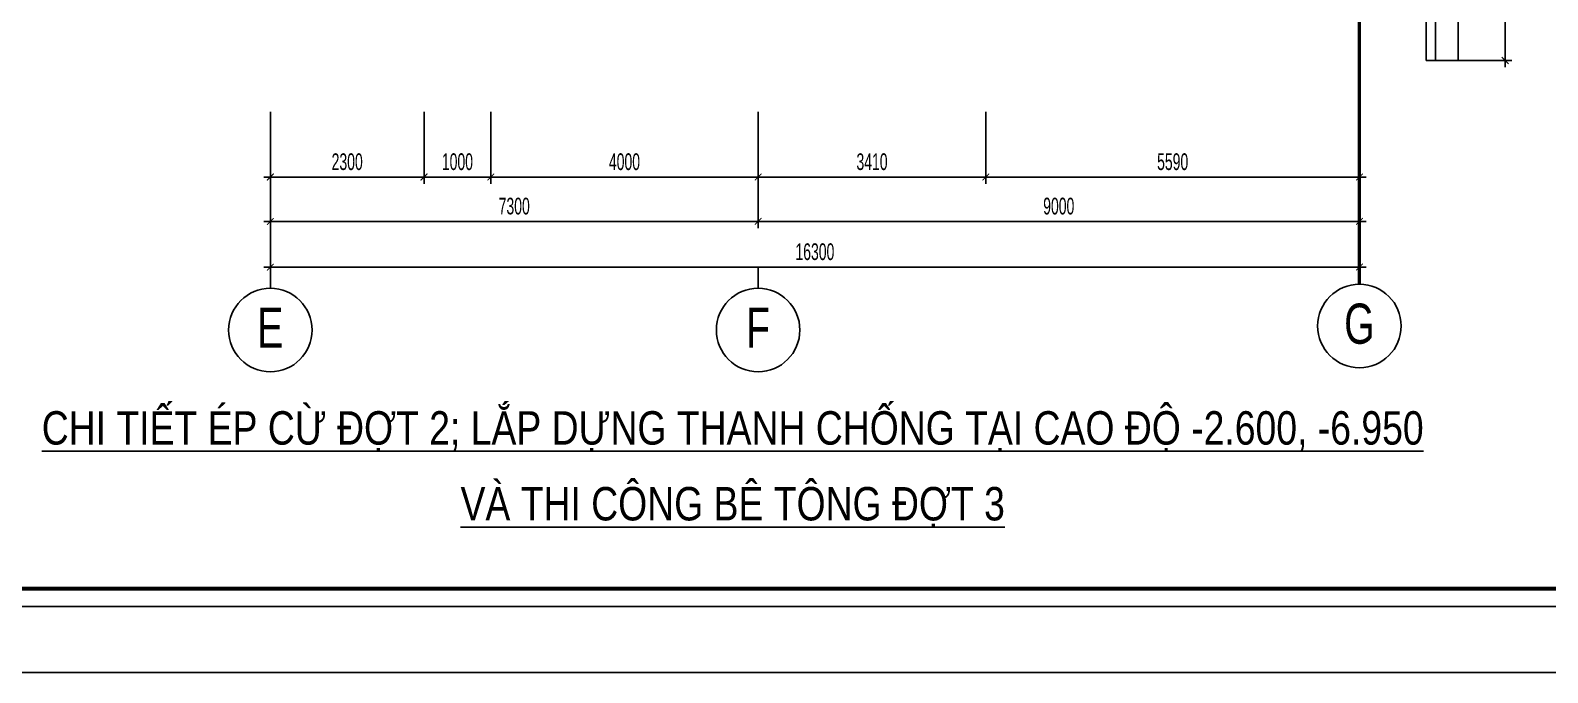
# Model space of a CAD drawing. Extents: x 71 to 3057337, y -14 to 345257.
# Drawn here: x 2984424 to 3029843, y 24497 to 43712 of the extents above; entities that cross this region are included whole.
import ezdxf
from ezdxf.enums import TextEntityAlignment as Align

# ---------------------------------------------------------------- set-up
doc = ezdxf.new("R2010")
doc.units = 0
doc.header["$LTSCALE"] = 1000
doc.header["$MEASUREMENT"] = 0
doc.header["$PDMODE"] = 3
doc.linetypes.add('DASHED2', pattern=[0.375, 0.25, -0.125])
doc.linetypes.add('HIDDEN', pattern=[0.375, 0.25, -0.125])
doc.layers.get('0').update_dxf_attribs({"linetype": 'CONTINUOUS'})
doc.layers.get('Defpoints').update_dxf_attribs({"linetype": 'CONTINUOUS'})
for name, color, linetype in [('CDC-KHUNGTEN', 7, 'CONTINUOUS'), ('CDC.02.DIM', 1, 'CONTINUOUS'), ('CDC.05.STEEL', 4, 'CONTINUOUS'), ('CDC.06.TEXT', 2, 'CONTINUOUS'), ('CDC.16.BIGTEXT', 6, 'CONTINUOUS'), ('CHI', 1, 'CONTINUOUS'), ('hiddend', 146, 'HIDDEN')]:
    doc.layers.add(name, color=color, linetype=linetype)
doc.styles.add('ARIAL', font='arial.ttf', dxfattribs={"width": 0.6})
doc.dimstyles.new('D-25', dxfattribs={"dimtxt": 500, "dimasz": 200, "dimexe": 200, "dimexo": 0, "dimgap": 200, "dimtad": 1, "dimdec": 0, "dimlfac": 0.5, "dimzin": 13, "dimdsep": 46, "dimtxsty": 'ARIAL', "dimblk": 'ARCHTICK', "dimcen": 0, "dimdle": 200, "dimclrd": 1, "dimclre": 1, "dimclrt": 2, "dimadec": 0, "dimazin": 0, "dimtfac": 1, "dimtdec": 0, "dimtix": 1, "dimtmove": 2, "dimatfit": 3, "dimldrblk": 'ARCHTICK', "dimfxl": 1, "dimtolj": 1, "dimtzin": 13, "dimarcsym": 0})

# ---------------------------------------------------------------- blocks, each defined once
blk = doc.blocks.new('_ARCHTICK')
at = {"color": 0, "linetype": 'ByBlock', "const_width": 0.15}
blk.add_lwpolyline([(-0.5, -0.5), (0.5, 0.5)], dxfattribs=at)
blk = doc.blocks.new('*D187')
at = {"layer": 'CDC.02.DIM', "color": 1, "lineweight": -2, "transparency": 16777216}
for p, q in [((2991608, 41275), (2991608, 37797)), ((3006208, 41275), (3006208, 37797)), ((3006408, 37997), (2991408, 37997))]:
    blk.add_line(p, q, dxfattribs=at)
at = {"layer": 'Defpoints', "color": 0, "transparency": 16777216}
for p in [(2991608, 41275), (3006208, 41275), (2991608, 37997)]:
    blk.add_point(p, dxfattribs=at)
at = {"layer": 'CDC.02.DIM', "color": 1, "lineweight": -2, "transparency": 16777216, "xscale": 200, "yscale": 200, "zscale": 200, "rotation": 180}
blk.add_blockref('_ARCHTICK', (2991608, 37997), dxfattribs=at)
at = {"layer": 'CDC.02.DIM', "color": 1, "lineweight": -2, "transparency": 16777216, "xscale": 200, "yscale": 200, "zscale": 200}
blk.add_blockref('_ARCHTICK', (3006208, 37997), dxfattribs=at)
at = {"layer": 'CDC.02.DIM', "color": 2, "transparency": 16777216, "insert": (2998908, 38452), "char_height": 500, "attachment_point": 5, "style": 'ARIAL'}
blk.add_mtext('\\A1;7300', dxfattribs=at)
blk = doc.blocks.new('*D188')
at = {"layer": 'CDC.02.DIM', "color": 1, "lineweight": -2, "transparency": 16777216}
for p, q in [((3006208, 41275), (3006208, 37797)), ((3024208, 41275), (3024208, 37797)), ((3006008, 37997), (3024408, 37997))]:
    blk.add_line(p, q, dxfattribs=at)
at = {"layer": 'Defpoints', "color": 0, "transparency": 16777216}
for p in [(3006208, 41275), (3024208, 41275), (3024208, 37997)]:
    blk.add_point(p, dxfattribs=at)
at = {"layer": 'CDC.02.DIM', "color": 1, "lineweight": -2, "transparency": 16777216, "xscale": 200, "yscale": 200, "zscale": 200, "rotation": 180}
blk.add_blockref('_ARCHTICK', (3006208, 37997), dxfattribs=at)
at = {"layer": 'CDC.02.DIM', "color": 1, "lineweight": -2, "transparency": 16777216, "xscale": 200, "yscale": 200, "zscale": 200}
blk.add_blockref('_ARCHTICK', (3024208, 37997), dxfattribs=at)
at = {"layer": 'CDC.02.DIM', "color": 2, "transparency": 16777216, "insert": (3015208, 38452), "char_height": 500, "attachment_point": 5, "style": 'ARIAL'}
blk.add_mtext('\\A1;9000', dxfattribs=at)
blk = doc.blocks.new('C')
at = {"layer": 'CHI'}
blk.add_line((0, 0), (0, 300), dxfattribs=at)
blk.add_circle((0, 925), 625, dxfattribs=at)
blk = doc.blocks.new('*D195')
at = {"layer": 'CDC.02.DIM', "color": 1, "lineweight": -2, "transparency": 16777216}
for p, q in [((3013028, 41275), (3013028, 39125)), ((3024208, 41275), (3024208, 39125)), ((3024408, 39325), (3012828, 39325))]:
    blk.add_line(p, q, dxfattribs=at)
at = {"layer": 'Defpoints', "color": 0, "transparency": 16777216}
for p in [(3013028, 41275), (3024208, 41275), (3013028, 39325)]:
    blk.add_point(p, dxfattribs=at)
at = {"layer": 'CDC.02.DIM', "color": 1, "lineweight": -2, "transparency": 16777216, "xscale": 200, "yscale": 200, "zscale": 200, "rotation": 180}
blk.add_blockref('_ARCHTICK', (3013028, 39325), dxfattribs=at)
at = {"layer": 'CDC.02.DIM', "color": 1, "lineweight": -2, "transparency": 16777216, "xscale": 200, "yscale": 200, "zscale": 200}
blk.add_blockref('_ARCHTICK', (3024208, 39325), dxfattribs=at)
at = {"layer": 'CDC.02.DIM', "color": 2, "transparency": 16777216, "insert": (3018618, 39780), "char_height": 500, "attachment_point": 5, "style": 'ARIAL'}
blk.add_mtext('\\A1;5590', dxfattribs=at)
blk = doc.blocks.new('*D196')
at = {"layer": 'CDC.02.DIM', "color": 1, "lineweight": -2, "transparency": 16777216}
for p, q in [((3006208, 41275), (3006208, 39125)), ((3013028, 41275), (3013028, 39125)), ((3013228, 39325), (3006008, 39325))]:
    blk.add_line(p, q, dxfattribs=at)
at = {"layer": 'Defpoints', "color": 0, "transparency": 16777216}
for p in [(3006208, 41275), (3013028, 41275), (3006208, 39325)]:
    blk.add_point(p, dxfattribs=at)
at = {"layer": 'CDC.02.DIM', "color": 1, "lineweight": -2, "transparency": 16777216, "xscale": 200, "yscale": 200, "zscale": 200, "rotation": 180}
blk.add_blockref('_ARCHTICK', (3006208, 39325), dxfattribs=at)
at = {"layer": 'CDC.02.DIM', "color": 1, "lineweight": -2, "transparency": 16777216, "xscale": 200, "yscale": 200, "zscale": 200}
blk.add_blockref('_ARCHTICK', (3013028, 39325), dxfattribs=at)
at = {"layer": 'CDC.02.DIM', "color": 2, "transparency": 16777216, "insert": (3009618, 39780), "char_height": 500, "attachment_point": 5, "style": 'ARIAL'}
blk.add_mtext('\\A1;3410', dxfattribs=at)
blk = doc.blocks.new('*D197')
at = {"layer": 'CDC.02.DIM', "color": 1, "lineweight": -2, "transparency": 16777216}
for p, q in [((2998208, 41275), (2998208, 39125)), ((3006208, 41275), (3006208, 39125)), ((3006408, 39325), (2998008, 39325))]:
    blk.add_line(p, q, dxfattribs=at)
at = {"layer": 'Defpoints', "color": 0, "transparency": 16777216}
for p in [(2998208, 41275), (3006208, 41275), (2998208, 39325)]:
    blk.add_point(p, dxfattribs=at)
at = {"layer": 'CDC.02.DIM', "color": 1, "lineweight": -2, "transparency": 16777216, "xscale": 200, "yscale": 200, "zscale": 200, "rotation": 180}
blk.add_blockref('_ARCHTICK', (2998208, 39325), dxfattribs=at)
at = {"layer": 'CDC.02.DIM', "color": 1, "lineweight": -2, "transparency": 16777216, "xscale": 200, "yscale": 200, "zscale": 200}
blk.add_blockref('_ARCHTICK', (3006208, 39325), dxfattribs=at)
at = {"layer": 'CDC.02.DIM', "color": 2, "transparency": 16777216, "insert": (3002208, 39780), "char_height": 500, "attachment_point": 5, "style": 'ARIAL'}
blk.add_mtext('\\A1;4000', dxfattribs=at)
blk = doc.blocks.new('*D198')
at = {"layer": 'CDC.02.DIM', "color": 1, "lineweight": -2, "transparency": 16777216}
for p, q in [((2996208, 41275), (2996208, 39125)), ((2998208, 41275), (2998208, 39125)), ((2998408, 39325), (2996008, 39325))]:
    blk.add_line(p, q, dxfattribs=at)
at = {"layer": 'Defpoints', "color": 0, "transparency": 16777216}
for p in [(2996208, 41275), (2998208, 41275), (2996208, 39325)]:
    blk.add_point(p, dxfattribs=at)
at = {"layer": 'CDC.02.DIM', "color": 1, "lineweight": -2, "transparency": 16777216, "xscale": 200, "yscale": 200, "zscale": 200, "rotation": 180}
blk.add_blockref('_ARCHTICK', (2996208, 39325), dxfattribs=at)
at = {"layer": 'CDC.02.DIM', "color": 1, "lineweight": -2, "transparency": 16777216, "xscale": 200, "yscale": 200, "zscale": 200}
blk.add_blockref('_ARCHTICK', (2998208, 39325), dxfattribs=at)
at = {"layer": 'CDC.02.DIM', "color": 2, "transparency": 16777216, "insert": (2997208, 39780), "char_height": 500, "attachment_point": 5, "style": 'ARIAL'}
blk.add_mtext('\\A1;1000', dxfattribs=at)
blk = doc.blocks.new('*D199')
at = {"layer": 'CDC.02.DIM', "color": 1, "lineweight": -2, "transparency": 16777216}
for p, q in [((2991608, 41275), (2991608, 39125)), ((2996208, 41275), (2996208, 39125)), ((2996408, 39325), (2991408, 39325))]:
    blk.add_line(p, q, dxfattribs=at)
at = {"layer": 'Defpoints', "color": 0, "transparency": 16777216}
for p in [(2991608, 41275), (2996208, 41275), (2991608, 39325)]:
    blk.add_point(p, dxfattribs=at)
at = {"layer": 'CDC.02.DIM', "color": 1, "lineweight": -2, "transparency": 16777216, "xscale": 200, "yscale": 200, "zscale": 200, "rotation": 180}
blk.add_blockref('_ARCHTICK', (2991608, 39325), dxfattribs=at)
at = {"layer": 'CDC.02.DIM', "color": 1, "lineweight": -2, "transparency": 16777216, "xscale": 200, "yscale": 200, "zscale": 200}
blk.add_blockref('_ARCHTICK', (2996208, 39325), dxfattribs=at)
at = {"layer": 'CDC.02.DIM', "color": 2, "transparency": 16777216, "insert": (2993908, 39780), "char_height": 500, "attachment_point": 5, "style": 'ARIAL'}
blk.add_mtext('\\A1;2300', dxfattribs=at)
blk = doc.blocks.new('*D203')
at = {"layer": 'CDC.02.DIM', "color": 1, "lineweight": -2, "transparency": 16777216}
for p, q in [((2991608, 41275), (2991608, 36431)), ((3024208, 41275), (3024208, 36431)), ((2991408, 36631), (3024408, 36631))]:
    blk.add_line(p, q, dxfattribs=at)
at = {"layer": 'Defpoints', "color": 0, "transparency": 16777216}
for p in [(2991608, 41275), (3024208, 41275), (3024208, 36631)]:
    blk.add_point(p, dxfattribs=at)
at = {"layer": 'CDC.02.DIM', "color": 1, "lineweight": -2, "transparency": 16777216, "xscale": 200, "yscale": 200, "zscale": 200, "rotation": 180}
blk.add_blockref('_ARCHTICK', (2991608, 36631), dxfattribs=at)
at = {"layer": 'CDC.02.DIM', "color": 1, "lineweight": -2, "transparency": 16777216, "xscale": 200, "yscale": 200, "zscale": 200}
blk.add_blockref('_ARCHTICK', (3024208, 36631), dxfattribs=at)
at = {"layer": 'CDC.02.DIM', "color": 2, "transparency": 16777216, "insert": (3007908, 37087), "char_height": 500, "attachment_point": 5, "style": 'ARIAL'}
blk.add_mtext('\\A1;16300', dxfattribs=at)
blk = doc.blocks.new('*D209')
at = {"layer": 'CDC.02.DIM', "color": 1, "lineweight": -2, "transparency": 16777216}
for p, q in [((3027159, 49711), (3028771, 49711)), ((3028571, 49911), (3028571, 42611)), ((3027159, 42811), (3028771, 42811))]:
    blk.add_line(p, q, dxfattribs=at)
at = {"layer": 'Defpoints', "color": 0, "transparency": 16777216}
for p in [(3027159, 49711), (3027159, 42811), (3028571, 42811)]:
    blk.add_point(p, dxfattribs=at)
at = {"layer": 'CDC.02.DIM', "color": 1, "lineweight": -2, "transparency": 16777216, "xscale": 200, "yscale": 200, "zscale": 200}
for p, rotation in [((3028571, 49711), 90), ((3028571, 42811), 270)]:
    blk.add_blockref('_ARCHTICK', p, dxfattribs=dict(at, rotation=rotation))
at = {"layer": 'CDC.02.DIM', "color": 2, "transparency": 16777216, "insert": (3028116, 46261), "char_height": 500, "attachment_point": 5, "rotation": 90, "style": 'ARIAL'}
blk.add_mtext('\\A1;3450', dxfattribs=at)
blk = doc.blocks.new('KHUNG TEN')
at = {"layer": 'CDC-KHUNGTEN', "color": 8}
blk.add_lwpolyline([(75096, 1100), (83000, 1100), (83000, 58300), (3000, 58300), (3000, 1100), (75096, 1100)], dxfattribs=at)
at = {"layer": 'CDC-KHUNGTEN', "color": 255, "lineweight": 60}
blk.add_lwpolyline([(74900, 1400), (74900, 58000), (3300, 58000), (3300, 1400), (74900, 1400)], close=True, dxfattribs=at)
at = {"layer": 'Defpoints', "color": 1, "ltscale": 0.2}
blk.add_lwpolyline([(0, 0), (0, 59400), (84100, 59400), (84100, 0), (0, 0)], close=True, dxfattribs=at)

msp = doc.modelspace()

# ---------------------------------------------------------------- linework, layer by layer
at = {"layer": 'CDC.05.STEEL', "linetype": 'Continuous'}
for p, q in [((3026208.9, 42811.3), (3026208.9, 68511.3)), ((3026483.3, 42811.3), (3026483.3, 68511.3)), ((3026208.9, 42811.3), (3027158.9, 42811.3))]:
    msp.add_line(p, q, dxfattribs=at)
at = {"layer": 'CDC.05.STEEL', "linetype": 'DASHED2', "ltscale": 500}
msp.add_line((3027158.9, 42811.3), (3027158.9, 68511.3), dxfattribs=at)
at = {"layer": 'hiddend', "ltscale": 4, "const_width": 100}
msp.add_lwpolyline([(3024208, 69424.5), (3024208, 36117.7)], dxfattribs=at)

# ---------------------------------------------------------------- block references
at = {"layer": 'CDC.06.TEXT', "xscale": 1.799999996948813, "yscale": 1.799999996948813, "zscale": 1.799999996948813}
msp.add_blockref('KHUNG TEN', (2905956.6, 24496.7), dxfattribs=at)
at = {"layer": 'CHI', "xscale": -2, "yscale": 2, "zscale": 2, "rotation": 180}
for p in [(2991608, 36596.5), (3006208, 36596.5), (3024208, 36717.7)]:
    msp.add_blockref('C', p, dxfattribs=at)

# ---------------------------------------------------------------- texts
at = {"layer": 'CDC.16.BIGTEXT', "style": 'ARIAL', "width": 0.8}
for s, p in [('%%UCHI TIẾT ÉP CỪ ĐỢT 2; LẮP DỰNG THANH CHỐNG TẠI CAO ĐỘ -2.600, -6.950', (3005448.1, 31818.7)), ('%%UVÀ THI CÔNG BÊ TÔNG ĐỢT 3', (3005448.1, 29550.6))]:
    msp.add_text(s, height=1000, dxfattribs=at).set_placement(p, align=Align.MIDDLE_CENTER)
at = {"layer": 'CDC.16.BIGTEXT', "char_height": 1200, "width": 371.712, "attachment_point": 2, "line_spacing_factor": 0.938532}
for s, insert in [('{\\fArial|b0|i0|c0|p34;\\W0.7;G}', (3024208, 35537.3)), ('{\\fArial|b0|i0|c0|p34;\\W0.7;E}', (2991608, 35416)), ('{\\fArial|b0|i0|c0|p34;\\W0.7;F}', (3006208, 35416))]:
    msp.add_mtext(s, dxfattribs=dict(at, insert=insert))

# ---------------------------------------------------------------- dimensions: what is measured, and where the dimension line sits
at = {"layer": 'CDC.02.DIM'}
for base, p1, p2, angle, picture, middle in [((3028571.1, 42811.3), (3027158.9, 49711.3), (3027158.9, 42811.3), 90, '*D209', (3028115.7, 46261.3)), ((2991608, 37996.6), (3006208, 41275.1), (2991608, 41275.1), 180, '*D187', (2998908, 38452.1)), ((2991608, 39324.9), (2996208, 41275.1), (2991608, 41275.1), 180, '*D199', (2993908, 39780.4)), ((2996208, 39324.9), (2998208, 41275.1), (2996208, 41275.1), 180, '*D198', (2997208, 39780.2)), ((2998208, 39324.9), (3006208, 41275.1), (2998208, 41275.1), 180, '*D197', (3002208, 39780.2)), ((3024208, 37996.6), (3006208, 41275.1), (3024208, 41275.1), 180, '*D188', (3015208, 38451.9)), ((3006208, 39324.9), (3013028, 41275.1), (3006208, 41275.1), 180, '*D196', (3009618, 39780.4)), ((3013028, 39324.9), (3024208, 41275.1), (3013028, 41275.1), 180, '*D195', (3018618, 39780.2))]:
    dim = msp.add_linear_dim(base=base, p1=p1, p2=p2, angle=angle, dimstyle='D-25', dxfattribs=at)
    dim.commit()
    dim.dimension.update_dxf_attribs({"geometry": picture, "text_midpoint": middle})
dim = msp.add_linear_dim(base=(3024208, 36631.1), p1=(2991608, 41275.1), p2=(3024208, 41275.1), dimstyle='D-25', dxfattribs=at)
dim.commit()
dim.dimension.update_dxf_attribs({"geometry": '*D203', "text_midpoint": (3007908, 37086.5)})

doc.saveas('drawing.dxf')
